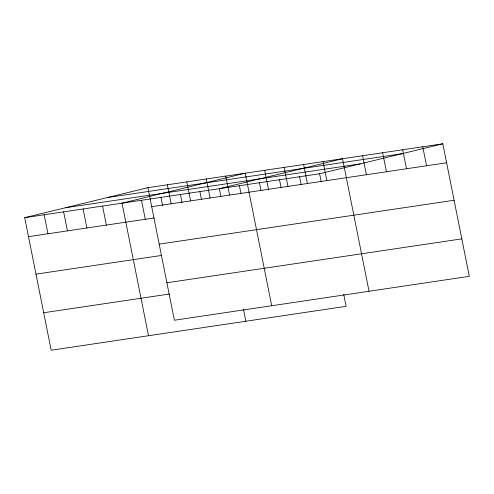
<?xml version="1.0" encoding="UTF-8"?>
<svg xmlns="http://www.w3.org/2000/svg" width="494" height="494" viewBox="0 0 494 494"><rect width="100%" height="100%" fill="white"/><g stroke="black" fill="none" stroke-linecap="round" stroke-linejoin="round"><path stroke-width="0.74" d="M343.707 294.325L346.103 306.317L51.185 350.215L24.7 217.669L147.897 187.683L442.815 143.785L469.3 276.331L174.382 320.229L147.897 187.683M24.7 217.669L319.618 173.771L442.815 143.785M107.241 197.575L402.159 153.683M65.356 207.77L360.274 163.878M151.689 206.677L446.613 162.785M28.498 236.669L154.27 217.947M159.179 244.153L454.097 200.255M35.982 274.139L161.754 255.417M166.892 282.759L461.81 238.861M43.7 312.745L169.467 294.023M422.759 146.767L426.557 165.768M402.703 149.756L406.5 168.75M382.652 152.739L386.45 171.739M362.596 155.727L366.394 174.722M369.03 291.256L342.54 158.71L219.348 188.696L220.954 196.736M323.076 161.606L326.874 180.606M319.618 173.771L321.224 181.811M303.612 164.502L307.41 183.502M299.562 176.759L301.173 184.793M284.149 167.398L287.946 186.399M279.511 179.742L281.117 187.782M264.685 170.3L268.477 189.295M259.455 182.724L261.06 190.764M271.706 305.743L245.222 173.196L122.024 203.182L148.509 335.729M239.399 185.713L241.004 193.747M225.752 176.092L229.549 195.093M243.437 309.25L245.833 321.242M206.288 178.989L210.086 197.989M199.885 191.592L201.49 199.632M186.825 181.885L190.622 200.885M180.415 194.488L182.02 202.528M167.361 184.787L171.159 203.781M160.951 197.39L162.557 205.424M141.488 200.286L145.285 219.28M102.561 206.078L106.352 225.079M83.097 208.974L86.888 227.975M63.627 211.877L67.425 230.871M44.164 214.773L47.961 233.767"/></g></svg>
